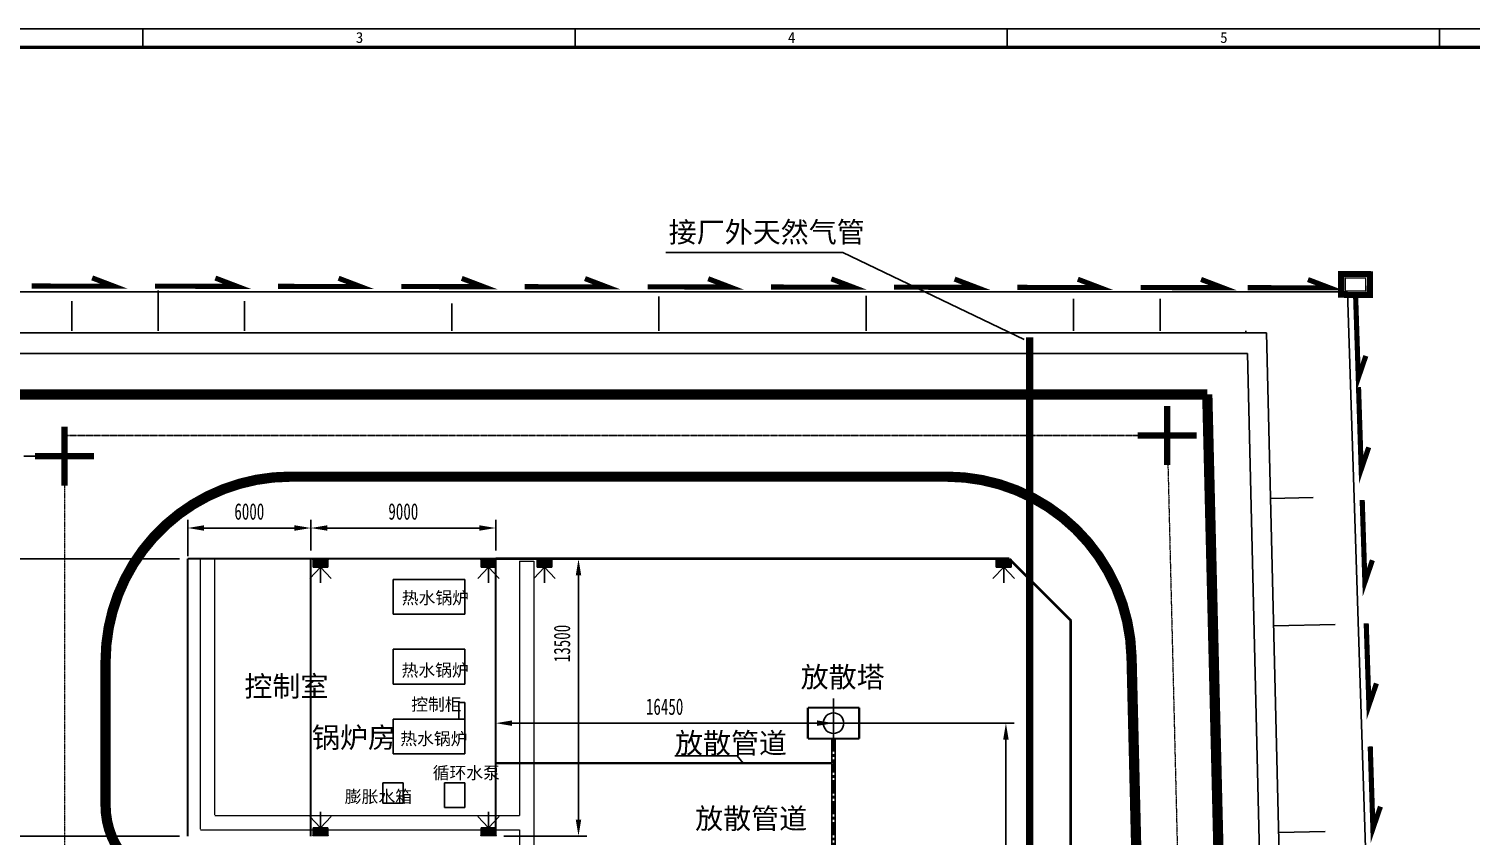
# Model space of a CAD drawing. Header units: millimetres. Extents: x 18255 to 228708, y -2217 to 146640.
# Drawn here: x 54790 to 125028, y 107341 to 146640 of the extents above; entities that cross this region are included whole.
import ezdxf

# ---------------------------------------------------------------- set-up
doc = ezdxf.new("R2010")
doc.units = ezdxf.units.MM
for name, pattern in [('CENTER', [50.8, 31.75, -6.35, 6.35, -6.35]), ('DASHDOT', [1, 0.5, -0.25, 0, -0.25]), ('DASHED', [0.75, 0.5, -0.25])]:
    doc.linetypes.add(name, pattern=pattern)
doc.layers.get('0').update_dxf_attribs({"color": 8})
doc.layers.get('Defpoints').update_dxf_attribs({"color": 8})
for name, color, linetype in [('-人员定位', 6, 'Continuous'), ('4标注线和引线', 8, 'Continuous'), ('Z-本期建构筑物', 8, 'Continuous'), ('放坡', 8, 'Continuous'), ('设备', 8, 'Continuous'), ('马路中心线', 8, 'CENTER')]:
    doc.layers.add(name, color=color, linetype=linetype)
for name, color, linetype, lineweight in [('ROAD-CENT', 8, 'CENTER', 0), ('road_mr', 8, 'Continuous', 0), ('Road_s标高', 8, 'Continuous', 0), ('坐标', 8, 'Continuous', 0), ('基础', 8, 'Continuous', 30), ('排水沟', 8, 'Continuous', 0), ('轮廓', 8, 'Continuous', 50)]:
    doc.layers.add(name, color=color, linetype=linetype, lineweight=lineweight)
doc.styles.add('HT', font='')
doc.styles.add('hztxt', font='', dxfattribs={"width": 0.67})
doc.styles.get("Standard").update_dxf_attribs({"font": '', "height": 4})
doc.styles.get('HT').set_extended_font_data('SimHei')
doc.styles.get('hztxt').set_extended_font_data('FangSong_GB2312')
doc.styles.get('Standard').set_extended_font_data('FangSong_GB2312')
doc.linetypes.add('WALL', pattern='A,1,-1e-06,["■",HT,S=0.15,R=0,X=0,Y=-0.16],-1e-06', length=1.000002)
doc.dimstyles.new('GEN-ANSI', dxfattribs={"dimscale": 80, "dimtxt": 10, "dimasz": 10, "dimexe": 5, "dimexo": 5, "dimgap": 5, "dimtad": 1, "dimdec": 0, "dimdsep": 46, "dimtxsty": 'hztxt', "dimcen": 0, "dimclrd": 3, "dimclre": 3, "dimclrt": 2, "dimadec": 0, "dimazin": 0, "dimtp": 0.1, "dimtm": 0.1, "dimtfac": 0.71, "dimtdec": 0, "dimtmove": 0, "dimatfit": 3, "dimfxl": 0, "dimtolj": 1, "dimtzin": 0, "dimarcsym": 0})

# ---------------------------------------------------------------- blocks, each defined once
blk = doc.blocks.new('pai')
at = {"const_width": 0.25}
blk.add_lwpolyline([(0, 0), (4, 0), (2.943, 0.401)], dxfattribs=at)
blk = doc.blocks.new('DLZXBG')
at = {"layer": 'Road_s标高', "const_width": 0.3}
for points in [[(0, -1.44), (0, 1.44)], [(-1.44, 0), (1.44, 0)]]:
    blk.add_lwpolyline(points, dxfattribs=at)
blk = doc.blocks.new('*D55')
at = {"color": 3, "lineweight": -2, "transparency": 16777216}
for p, q in [((68526, 121241), (68526, 122741)), ((69326, 122341), (76726, 122341)), ((77526, 121241), (77526, 122741))]:
    blk.add_line(p, q, dxfattribs=at)
at = {"color": 3, "transparency": 16777216}
for points in [[(69326, 122475), (69326, 122208), (68526, 122341)], [(76726, 122475), (76726, 122208), (77526, 122341)]]:
    blk.add_solid(points, dxfattribs=at)
at = {"layer": 'Defpoints', "color": 0, "transparency": 16777216}
for p in [(77526, 122341), (68526, 120841), (77526, 120841)]:
    blk.add_point(p, dxfattribs=at)
at = {"color": 2, "transparency": 16777216, "insert": (73026, 123141), "char_height": 800, "attachment_point": 5, "style": 'hztxt'}
blk.add_mtext('\\A1;9000', dxfattribs=at)
blk = doc.blocks.new('*D59')
at = {"color": 3, "lineweight": -2, "transparency": 16777216}
for p, q in [((62526, 120966), (62526, 122741)), ((67726, 122341), (63326, 122341)), ((68526, 121241), (68526, 122741))]:
    blk.add_line(p, q, dxfattribs=at)
at = {"color": 3, "transparency": 16777216}
for points in [[(63326, 122475), (63326, 122208), (62526, 122341)], [(67726, 122475), (67726, 122208), (68526, 122341)]]:
    blk.add_solid(points, dxfattribs=at)
at = {"layer": 'Defpoints', "color": 0, "transparency": 16777216}
for p in [(62526, 122341), (68526, 120841), (62526, 120566)]:
    blk.add_point(p, dxfattribs=at)
at = {"color": 2, "transparency": 16777216, "insert": (65526, 123141), "char_height": 800, "attachment_point": 5, "style": 'hztxt'}
blk.add_mtext('\\A1;6000', dxfattribs=at)
blk = doc.blocks.new('*D61')
at = {"color": 3, "lineweight": -2, "transparency": 16777216}
for p, q in [((83259, 120841), (81157, 120841)), ((81557, 108141), (81557, 120041)), ((77926, 107341), (81957, 107341))]:
    blk.add_line(p, q, dxfattribs=at)
at = {"color": 3, "transparency": 16777216}
for points in [[(81424, 120041), (81690, 120041), (81557, 120841)], [(81424, 108141), (81690, 108141), (81557, 107341)]]:
    blk.add_solid(points, dxfattribs=at)
at = {"layer": 'Defpoints', "color": 0, "transparency": 16777216}
for p in [(81557, 120841), (83659, 120841), (77526, 107341)]:
    blk.add_point(p, dxfattribs=at)
at = {"color": 2, "transparency": 16777216, "insert": (80757, 116718), "char_height": 800, "attachment_point": 5, "rotation": 90, "style": 'hztxt'}
blk.add_mtext('\\A1;13500', dxfattribs=at)
blk = doc.blocks.new('*D66')
at = {"color": 3, "lineweight": -2, "transparency": 16777216}
for p, q in [((94376, 112841), (102771, 112841)), ((102371, 112041), (102371, 95641)), ((98926, 94841), (102771, 94841))]:
    blk.add_line(p, q, dxfattribs=at)
at = {"color": 3, "transparency": 16777216}
for points in [[(102238, 112041), (102504, 112041), (102371, 112841)], [(102238, 95641), (102504, 95641), (102371, 94841)]]:
    blk.add_solid(points, dxfattribs=at)
at = {"layer": 'Defpoints', "color": 0, "transparency": 16777216}
for p in [(93976, 112841), (98526, 94841), (102371, 94841)]:
    blk.add_point(p, dxfattribs=at)
at = {"color": 2, "transparency": 16777216, "insert": (101571, 103841), "char_height": 800, "attachment_point": 5, "rotation": 90, "style": 'hztxt'}
blk.add_mtext('\\A1;18000', dxfattribs=at)
blk = doc.blocks.new('*D63')
at = {"color": 3, "lineweight": -2, "transparency": 16777216}
for p, q in [((93976, 112034), (93976, 113241)), ((78326, 112841), (93176, 112841))]:
    blk.add_line(p, q, dxfattribs=at)
at = {"color": 3, "transparency": 16777216}
for points in [[(78326, 112975), (78326, 112708), (77526, 112841)], [(93176, 112975), (93176, 112708), (93976, 112841)]]:
    blk.add_solid(points, dxfattribs=at)
at = {"layer": 'Defpoints', "color": 0, "transparency": 16777216}
for p in [(77526, 112841), (93976, 112841), (93976, 111634)]:
    blk.add_point(p, dxfattribs=at)
at = {"color": 2, "transparency": 16777216, "insert": (85751, 113641), "char_height": 800, "attachment_point": 5, "style": 'hztxt'}
blk.add_mtext('\\A1;16450', dxfattribs=at)
blk = doc.blocks.new('*D67')
at = {"color": 3, "lineweight": -2, "transparency": 16777216}
for p, q in [((62126, 120841), (47976, 120841)), ((48376, 120041), (48376, 108141)), ((62126, 107341), (47976, 107341))]:
    blk.add_line(p, q, dxfattribs=at)
at = {"color": 3, "transparency": 16777216}
for points in [[(48243, 120041), (48510, 120041), (48376, 120841)], [(48243, 108141), (48510, 108141), (48376, 107341)]]:
    blk.add_solid(points, dxfattribs=at)
at = {"layer": 'Defpoints', "color": 0, "transparency": 16777216}
for p in [(62526, 120841), (48376, 107341), (62526, 107341)]:
    blk.add_point(p, dxfattribs=at)
at = {"color": 2, "transparency": 16777216, "insert": (47576, 114091), "char_height": 800, "attachment_point": 5, "rotation": 90, "style": 'hztxt'}
blk.add_mtext('\\A1;13500', dxfattribs=at)
blk = doc.blocks.new('定位基站')
at = {"layer": '-人员定位', "ltscale": 0.01}
h = blk.add_hatch(color=256, dxfattribs=at)
h.dxf.hatch_style = 1
h.paths.add_polyline_path([(406524, 477798), (406524, 477617), (406162, 477617), (406162, 477798)])
at = {"layer": '-人员定位', "color": 6}
for p, q in [((406343, 477798), (406082, 478077)), ((406343, 477798), (406343, 478186)), ((406343, 477798), (406604, 478077)), ((406343, 477995), (406343, 477995)), ((406162, 477798), (406524, 477798)), ((406162, 477617), (406162, 477798)), ((406524, 477798), (406524, 477617)), ((406524, 477617), (406162, 477617))]:
    blk.add_line(p, q, dxfattribs=at)
for p in [(406343, 477798), (406162, 477617), (406343, 477617), (406524, 477617)]:
    blk.add_point(p, dxfattribs=at)

msp = doc.modelspace()

# ---------------------------------------------------------------- linework, layer by layer
for p, q in [((18255.2, 146640.3), (228708.2, 146640.3)), ((60345.8, 145755.3), (60345.8, 146640.3)), ((81391.1, 145755.3), (81391.1, 146640.3)), ((102436.4, 145755.3), (102436.4, 146640.3)), ((123481.7, 145755.3), (123481.7, 146640.3)), ((94428.5, 135754.2), (85802, 135754.2)), ((94428.5, 135754.2), (103262.5, 131522.8)), ((72525.8, 118141.8), (72525.8, 119841.8)), ((72525.8, 119841.8), (76025.8, 119841.8)), ((76025.8, 119841.8), (76025.8, 118141.8)), ((72525.8, 118141.8), (76025.8, 118141.8)), ((72525.8, 114741.8), (72525.8, 116441.8)), ((72525.8, 116441.8), (76025.8, 116441.8)), ((76025.8, 116441.8), (76025.8, 114741.8)), ((72525.8, 114741.8), (76025.8, 114741.8)), ((75725.8, 113841.8), (76025.8, 113841.8)), ((75725.8, 113041.8), (75725.8, 113841.8)), ((76025.8, 113041.8), (76025.8, 113841.8)), ((72525.8, 111341.8), (72525.8, 113041.8)), ((72525.8, 113041.8), (76025.8, 113041.8)), ((76025.8, 113041.8), (76025.8, 111341.8)), ((72525.8, 111341.8), (76025.8, 111341.8)), ((86253.5, 111252.1), (89290.1, 111252.1)), ((89290.1, 111252.1), (89581.3, 110894.6)), ((72025.8, 109941.8), (72025.8, 108941.8)), ((72025.8, 109941.8), (73025.8, 109941.8)), ((72025.8, 109941.8), (72025.8, 108941.8)), ((72025.8, 109941.8), (73025.8, 109941.8)), ((73025.8, 109941.8), (73025.8, 108941.8)), ((73025.8, 109941.8), (73025.8, 108941.8)), ((75025.8, 109941.8), (76025.8, 109941.8)), ((75025.8, 109941.8), (75025.8, 108741.8)), ((75025.8, 109941.8), (76025.8, 109941.8)), ((75025.8, 109941.8), (75025.8, 108741.8)), ((76025.8, 109941.8), (76025.8, 108741.8)), ((76025.8, 109941.8), (76025.8, 108741.8)), ((72025.8, 108941.8), (73025.8, 108941.8)), ((72025.8, 108941.8), (73025.8, 108941.8)), ((75025.8, 108741.8), (76025.8, 108741.8)), ((75025.8, 108741.8), (76025.8, 108741.8))]:
    msp.add_line(p, q)
at = {"color": 1, "lineweight": 40}
for p, q in [((102525.8, 120841.3), (77525.8, 120841.3)), ((102525.8, 120841.3), (105525.8, 117841.3)), ((105525.8, 52841.3), (105525.8, 117841.3))]:
    msp.add_line(p, q, dxfattribs=at)
at = {"color": 1}
for p, q in [((93975.8, 114048.9), (93975.8, 111633.7)), ((95634.7, 112841.3), (92316.9, 112841.3))]:
    msp.add_line(p, q, dxfattribs=at)
at = {"linetype": 'DASHED', "ltscale": 5, "const_width": 350}
msp.add_lwpolyline([(103525.8, 82620.7), (103525.8, 131629)], dxfattribs=at)
at = {"layer": '4标注线和引线', "color": 5, "lineweight": 20}
for p, q in [((63125.8, 120841.3), (63125.8, 107678.8)), ((63825.8, 120841.3), (63825.8, 108378.8)), ((78675.8, 120728.6), (78675.8, 108353.8)), ((78675.8, 120728.6), (79375.8, 120728.6)), ((79375.8, 120728.6), (79375.8, 95741.4)), ((63850.8, 108353.8), (78675.8, 108353.8)), ((63150.8, 107653.8), (78675.8, 107653.8)), ((78675.8, 107653.8), (78675.8, 95741.4))]:
    msp.add_line(p, q, dxfattribs=at)
at = {"layer": '4标注线和引线', "color": 0, "lineweight": 5}
msp.add_line((76025.8, 113041.8), (75725.8, 113041.8), dxfattribs=at)
at = {"layer": 'ROAD-CENT', "linetype": 'DASHDOT', "ltscale": 10}
for p, q in [((56525.8, 126841.3), (56525.8, 1060.5)), ((110226, 126841.3), (113261.7, 2841.3))]:
    msp.add_line(p, q, dxfattribs=at)
at = {"layer": 'road_mr', "const_width": 500}
for points in [[(39300.5, 128841.3), (112177.6, 128841.3)], [(112177.6, 128841.3), (115311.2, 841.3)], [(67525.8, 124841.3), (99492, 124841.3)], [(108489.3, 116061.6), (109982.7, 55061.5)], [(108489.3, 116061.6), (109982.7, 55061.5)]]:
    msp.add_lwpolyline(points, dxfattribs=at)
for points in [[(67525.8, 124841.3, 0.4142136), (58525.8, 115841.3)], [(108489.3, 116061.6, 0.4070626), (99492, 124841.3)], [(58525.8, 115841.3), (58525.8, 108841.3, 0.4142133), (62525.8, 104841.3), (62525.8, 104841.3)]]:
    msp.add_lwpolyline(points, format="xyb", dxfattribs=at)
at = {"layer": 'Z-本期建构筑物', "linetype": 'WALL', "ltscale": 10}
for p, q in [((39300.5, 130841.1), (114129.3, 130841)), ((114129.3, 130841), (117306.5, 1060.5))]:
    msp.add_line(p, q, dxfattribs=at)
at = {"layer": 'Z-本期建构筑物'}
for points in [[(92725.8, 113591.3, 100, 100, 0), (92725.8, 112091.3, 500, 500, 0)], [(92725.8, 113591.3, 100, 100, 0), (95225.8, 113591.3, 500, 500, 0)], [(95225.8, 113591.3, 100, 100, 0), (95225.8, 112091.3, 500, 500, 0)]]:
    msp.add_lwpolyline(points, format="xyseb", dxfattribs=at)
at = {"layer": 'Z-本期建构筑物', "const_width": 100}
msp.add_lwpolyline([(92725.8, 112091.3), (95225.8, 112091.3)], dxfattribs=at)
at = {"layer": 'Z-本期建构筑物'}
msp.add_circle((93975.8, 112841.3), 500, dxfattribs=at)
at = {"layer": '基础', "ltscale": 20}
for p, q in [((62525.8, 107341.3), (62525.8, 120841.3)), ((77525.8, 120841.3), (62525.8, 120841.3)), ((68525.8, 107341.3), (68525.8, 120841.3)), ((77525.8, 107341.3), (77525.8, 120841.3))]:
    msp.add_line(p, q, dxfattribs=at)
at = {"layer": '排水沟', "color": 1}
for p, q in [((118898, 134496.3, 19600), (118897.2, 133896.3, 19600)), ((118898, 134496.3, 19600), (118897.2, 133896.3, 19600)), ((119898, 134494.9, 19600), (118898, 134496.3, 19600)), ((119898, 134494.9, 19600), (118898, 134496.3, 19600)), ((119897.2, 133894.9, 19600), (119898, 134494.9, 19600)), ((119897.2, 133894.9, 19600), (119898, 134494.9, 19600)), ((118897.2, 133896.3, 19600), (119897.2, 133894.9, 19600)), ((118897.2, 133896.3, 19600), (119897.2, 133894.9, 19600))]:
    msp.add_line(p, q, dxfattribs=at)
at = {"layer": '排水沟', "color": 6, "const_width": 300, "elevation": 9800}
msp.add_lwpolyline([(118698.3, 134696.6), (120098.3, 134694.6), (120096.9, 133694.6), (118696.9, 133696.6)], close=True, dxfattribs=at)
msp.add_lwpolyline([(118698.3, 134696.6), (120098.3, 134694.6), (120096.9, 133694.6), (118696.9, 133696.6)], close=True, dxfattribs=at)
at = {"layer": '放坡'}
for p, q in [((61090.3, 131942), (61090.3, 133908.9)), ((85476.1, 131942), (85476.1, 133613.1)), ((85476.1, 131942), (85476.1, 133613.1)), ((95567.4, 131942), (95567.4, 133638.8)), ((105658.7, 131942), (105658.7, 133491.2)), ((105658.7, 131942), (105658.7, 133491.2)), ((109879.9, 131942), (109879.9, 133496.9)), ((123311.4, 1060.5), (119005.9, 133841.3)), ((56887.1, 131942), (56887.1, 133391.6)), ((56887.1, 131942), (56887.1, 133391.6)), ((65293.5, 131942), (65293.5, 133391.6)), ((65293.5, 131942), (65293.5, 133391.6)), ((75384.8, 131942), (75384.8, 133267.5)), ((115053.7, 131841.3), (39300.5, 131841.3)), ((114053.8, 131841.3), (114051.3, 131942)), ((118255.4, 1060.5), (115053.7, 131841.3)), ((115251.2, 123770.7), (117337.3, 123822.6)), ((115402.9, 117574.6), (118402, 117649.2)), ((115402.9, 117574.6), (118402, 117649.2)), ((115649.2, 107517.1), (117911.3, 107573.4))]:
    msp.add_line(p, q, dxfattribs=at)
msp.add_lwpolyline([(119005.9, 133841.3), (39300.5, 133841.3)], dxfattribs=at)
at = {"layer": '设备', "color": 2}
for p, q in [((93891.8, 112091.3), (93891.8, 110907.6)), ((94059.8, 112091.3), (94059.8, 93208.3)), ((77525.8, 110907.6), (93891.8, 110907.6)), ((77525.8, 110881.6), (93891.8, 110881.6)), ((93891.8, 110881.6), (93891.8, 93208.3))]:
    msp.add_line(p, q, dxfattribs=at)
at = {"layer": '轮廓'}
msp.add_line((22680.2, 145755.3), (227823.2, 145755.3), dxfattribs=at)
at = {"layer": '马路中心线'}
msp.add_line((56525.8, 126841.3), (110226, 126841.3), dxfattribs=at)
at = {"layer": '马路中心线', "ltscale": 100}
msp.add_line((39300.5, 125841.3), (56525.8, 125841.3), dxfattribs=at)
at = {"layer": '马路中心线', "ltscale": 20}
for p, q in [((93975.8, 112091.3), (93975.8, 93208.3)), ((77525.8, 110894.6), (93891.8, 110894.6))]:
    msp.add_line(p, q, dxfattribs=at)

# ---------------------------------------------------------------- block references
at = {"layer": '-人员定位', "xscale": -2, "yscale": 2, "zscale": 2, "rotation": 180}
for p in [(-743691.5, 1076037.4), (-735514.6, 1076037.4), (-732787.4, 1076037.4), (-710423.3, 1076037.4)]:
    msp.add_blockref('定位基站', p, dxfattribs=at)
at = {"layer": '-人员定位', "xscale": 2, "yscale": 2, "zscale": 2}
for p in [(-743691.5, -847854.9), (-735514.6, -847854.9)]:
    msp.add_blockref('定位基站', p, dxfattribs=at)
at = {"layer": 'Z-本期建构筑物', "xscale": 1000, "yscale": 1000, "zscale": 1000}
for p in [(110226, 126841.3), (56525.8, 125841.3)]:
    msp.add_blockref('DLZXBG', p, dxfattribs=at)
at = {"layer": '排水沟', "color": 1, "xscale": 1000, "yscale": 1000, "zscale": 1000}
for p, rotation in [((54928.9, 134120.4), 359.9218578091935), ((60928.9, 134112.2), 359.9218578091935), ((66928.9, 134104), 359.9218578091935), ((72928.9, 134095.8), 359.9218578091935), ((78928.9, 134087.6), 359.9218578091935), ((84928.8, 134079.5), 359.9218578091935), ((90928.8, 134071.3), 359.9218578091935), ((96928.8, 134063.1), 359.9218578091935), ((102928.8, 134054.9), 359.9218578091935), ((108928.8, 134046.7), 359.9218578091935), ((114136.7, 134039.6), 359.9218578091935), ((119401.3, 133648, 19600), 271.868593285914), ((119543.2, 129198, 9800), 271.868593285914), ((119722.5, 123700.9, 9800), 271.868593285914), ((119918.2, 117704.1, 9800), 271.868593285914), ((120113.8, 111707.3, 9800), 271.868593285914)]:
    msp.add_blockref('pai', p, dxfattribs=dict(at, rotation=rotation))

# ---------------------------------------------------------------- texts
for s, p in [('3', (70713.7, 145955.1)), ('4', (91759, 145955.1)), ('5', (112804.3, 145955.1))]:
    msp.add_text(s, height=531).set_placement(p)
at = {"layer": '坐标', "linetype": 'Continuous'}
for s, height, p in [('接厂外天然气管', 1000, (85948.2, 136245.5, 5317)), ('热水锅炉', 600, (72951.5, 118641.1)), ('控制室', 1000, (65288, 114135.5)), ('热水锅炉', 600, (72939.6, 115121.1)), ('放散塔', 1000, (92375.6, 114586.4)), ('控制柜', 600, (73409.7, 113457.1)), ('锅炉房', 1000, (68578.4, 111642.4)), ('热水锅炉', 600, (72879.2, 111782.6)), ('放散管道', 1000, (86253.5, 111371.6)), ('循环水泵', 600, (74455.5, 110123.8)), ('膨胀水箱', 600, (70174.2, 108964.5)), ('放散管道', 1000, (87237.6, 107698.8))]:
    msp.add_text(s, height=height, dxfattribs=at).set_placement(p)

# ---------------------------------------------------------------- dimensions: what is measured, and where the dimension line sits
dim = msp.add_linear_dim(base=(62525.8, 122341.5), p1=(68525.8, 120841.3), p2=(62525.8, 120566.4), dimstyle='GEN-ANSI', override={"dimpost": '<>'})
dim.commit()
dim.dimension.update_dxf_attribs({"geometry": '*D59', "text_midpoint": (65525.8, 122341.5), "dimtype": 160})
for base, p1, p2, picture, middle in [((77525.8, 122341.5), (68525.8, 120841.3), (77525.8, 120841.3), '*D55', (73025.8, 123141.5)), ((93975.8, 112841.3), (77525.8, 112841.3), (93975.8, 111633.7), '*D63', (85750.8, 113641.3))]:
    dim = msp.add_linear_dim(base=base, p1=p1, p2=p2, dimstyle='GEN-ANSI', override={"dimpost": '<>'})
    dim.commit()
    dim.dimension.update_dxf_attribs({"geometry": picture, "text_midpoint": middle})
for base, p1, p2, picture, middle in [((48376.3, 107341.3), (62525.8, 120841.3), (62525.8, 107341.3), '*D67', (47576.3, 114091.3)), ((102370.8, 94841.3), (93975.8, 112841.3), (98525.8, 94841.3), '*D66', (101570.8, 103841.3))]:
    dim = msp.add_linear_dim(base=base, p1=p1, p2=p2, angle=90, dimstyle='GEN-ANSI', override={"dimpost": '<>'})
    dim.commit()
    dim.dimension.update_dxf_attribs({"geometry": picture, "text_midpoint": middle})
dim = msp.add_linear_dim(base=(81557.1, 120841.3), p1=(77525.8, 107341.3), p2=(83659.4, 120841.3), angle=90, dimstyle='GEN-ANSI', override={"dimpost": '<>'})
dim.commit()
dim.dimension.update_dxf_attribs({"geometry": '*D61', "text_midpoint": (81557.1, 116718.3), "dimtype": 160})

doc.saveas('drawing.dxf')
